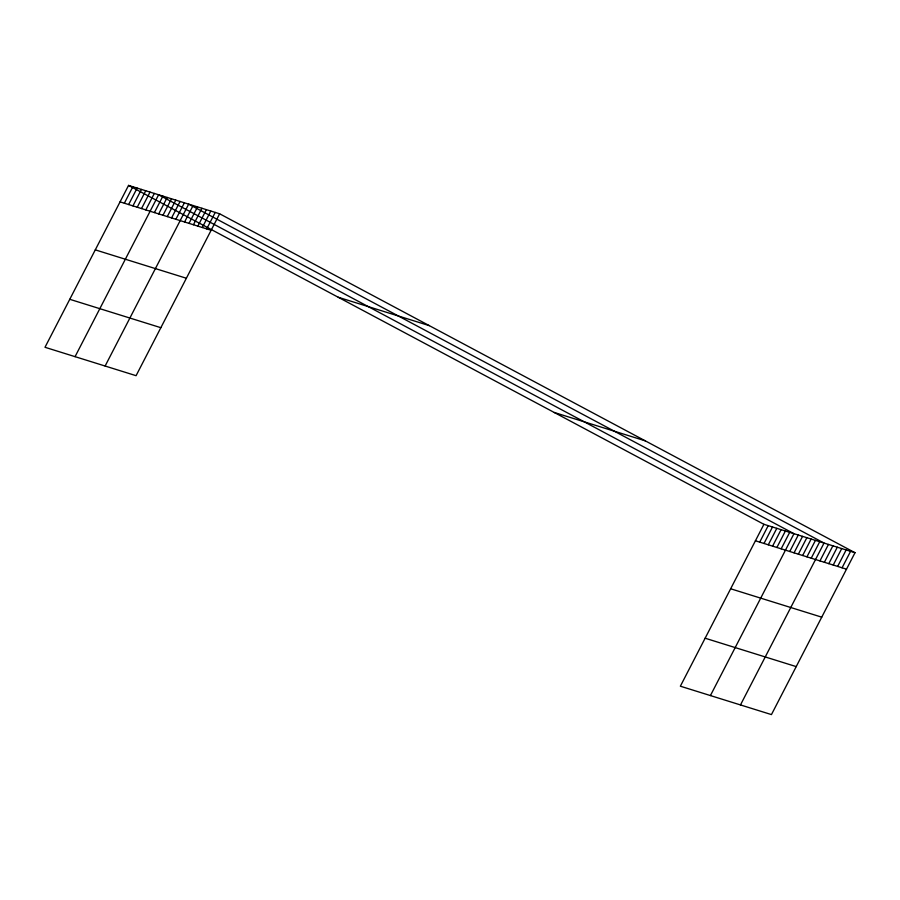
<?xml version="1.0" encoding="UTF-8"?>
<svg xmlns="http://www.w3.org/2000/svg" width="900" height="900" viewBox="0 0 900 900"><rect width="100%" height="100%" fill="white"/><g stroke="black" fill="none" stroke-linecap="round" stroke-linejoin="round"><path stroke-width="1.35" d="M219.634 213.795L128.554 185.411L45 347.287L136.08 375.683L219.634 213.795L855 552.712L771.446 714.589L680.366 686.205L763.92 524.317L855 552.712M124.346 203.209L132.851 186.75M128.644 204.547L137.138 188.089M132.941 205.886L141.435 189.428M137.227 207.225L145.732 190.766M141.525 208.564L150.019 192.105M145.822 209.903L154.316 193.444M75.06 356.659L158.614 194.782L793.969 533.689L710.426 695.565M154.406 212.58L162.9 196.121M158.704 213.919L167.197 197.46M162.99 215.257L171.495 198.799M167.287 216.596L175.781 200.126M171.585 217.935L180.079 201.465M175.882 219.274L184.376 202.804M105.12 366.03L188.674 204.143L824.029 543.06L740.475 704.936M184.59 221.985L193.095 205.526M189.023 223.369L197.516 206.899M193.444 224.741L201.938 208.282M197.865 226.125L206.37 209.666M202.297 227.509L210.791 211.039M206.719 228.881L215.213 212.422M759.712 542.126L768.206 525.656M764.01 543.465L772.504 526.995M768.296 544.804L776.801 528.334M772.594 546.142L781.087 529.673M776.891 547.481L785.385 531.011M781.178 548.82L789.683 532.35M789.773 551.498L798.266 535.028M794.059 552.825L802.564 536.366M798.356 554.164L806.85 537.705M802.654 555.502L811.148 539.044M806.94 556.841L815.445 540.382M811.238 558.18L819.731 541.721M819.956 560.903L828.45 544.433M824.377 562.275L832.883 545.816M828.81 563.659L837.304 547.2M833.231 565.043L841.725 548.572M837.653 566.415L846.146 549.956M842.074 567.799L850.579 551.329M120.06 201.87L211.14 230.265M338.22 297.248L429.311 325.642M95.288 249.862L186.368 278.246M554.243 412.481L645.334 440.865M69.773 299.306L160.852 327.69M755.415 540.788L846.506 569.171M730.654 588.769L821.734 617.164M705.127 638.212L796.219 666.607M128.554 185.411L763.92 524.317"/></g></svg>
